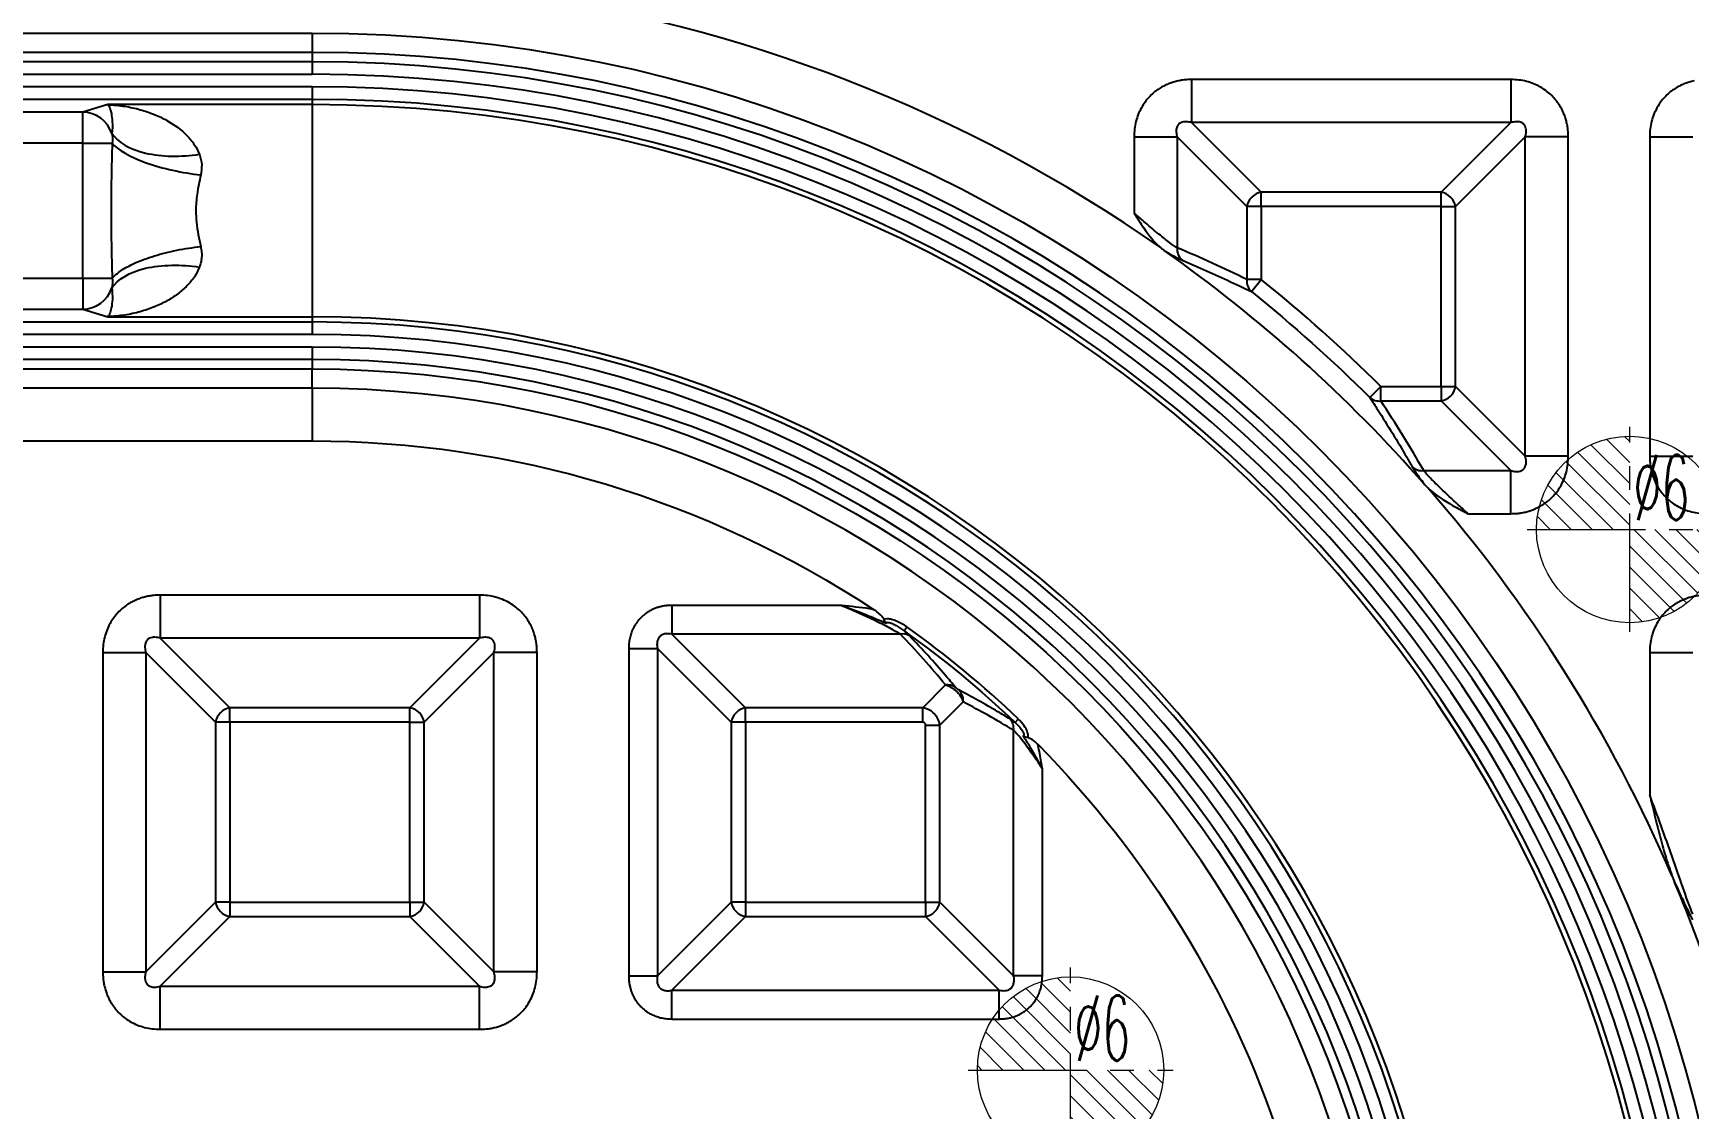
# Model space of a CAD drawing. Header units: millimetres. Extents: x 2595 to 3308, y 1499 to 1823.
# Drawn here: x 3153.1 to 3206.4, y 1684.8 to 1719.5 of the extents above; entities that cross this region are included whole.
import ezdxf
from ezdxf.lldxf.tags import DXFTag

# ---------------------------------------------------------------- set-up
doc = ezdxf.new("R2010")
doc.units = ezdxf.units.MM
doc.linetypes.add('CENTER', pattern=[2, 1.25, -0.25, 0.25, -0.25])
doc.layers.add('5', color=7, linetype='Continuous', true_color=0xffffff)
doc.layers.add('epin', color=13, linetype='Continuous', lineweight=9)
doc.styles.add('TXT05', font='txt.shx', dxfattribs={"width": 0.5, "bigfont": 'gbcbig.shx'})
tags = doc.linetypes.add('DASHED', pattern=[25.72, 12.86, -12.86]).pattern_tags.tags
tags[6:7] = [DXFTag(74, 4), DXFTag(75, 0), DXFTag(340, '0'), DXFTag(46, 0.0), DXFTag(50, 0.0), DXFTag(44, 0.0), DXFTag(45, 0.0)]
tags[4:5] = [DXFTag(74, 4), DXFTag(75, 0), DXFTag(340, '0'), DXFTag(46, 0.0), DXFTag(50, 0.0), DXFTag(44, 0.0), DXFTag(45, 0.0)]

# ---------------------------------------------------------------- blocks, each defined once
blk = doc.blocks.new('epin_ejp_6')
at = {"layer": 'epin'}
h = blk.add_hatch(dxfattribs=at)
h.set_pattern_fill('_ANSI31', color=123, scale=0.15, angle=90, style=0)
h.set_pattern_definition([(135, (-2656.51364, 153.2396), (-0.336759605, -0.336759605), [])])
h.paths.add_polyline_path([(0, 3, 0.414214), (-3, 0), (0, 0)])
h.paths.add_polyline_path([(3, 0), (0, 0), (0, -3, 0.414214)])
at = {"layer": 'epin', "color": 1, "linetype": 'CENTER', "ltscale": 3.048}
for p, q in [((0, -3.3), (0, 3.3)), ((-3.3, 0), (3.3, 0))]:
    blk.add_line(p, q, dxfattribs=at)
at = {"layer": 'epin'}
blk.add_circle((0, 0), 3, dxfattribs=at)
at = {"layer": 'epin', "color": 6, "style": 'TXT05', "width": 0.5}
blk.add_text('%%c6', height=2.1, dxfattribs=at).set_placement((0.12, 0.3))

msp = doc.modelspace()

# ---------------------------------------------------------------- linework, layer by layer
at = {"layer": '5', "color": 7, "linetype": 'Continuous'}
for p, q in [((3133.918, 1719.475), (3162.086, 1719.475)), ((3162.086, 1718.854), (3133.918, 1718.854)), ((3162.086, 1718.549), (3133.918, 1718.549)), ((3162.086, 1718.854), (3162.086, 1718.549)), ((3162.086, 1718.549), (3162.086, 1718.147)), ((3162.086, 1718.147), (3133.918, 1718.147)), ((3190.395, 1717.98), (3190.395, 1716.594)), ((3200.677, 1717.98), (3190.395, 1717.98)), ((3162.086, 1717.744), (3133.918, 1717.744)), ((3162.086, 1717.744), (3162.086, 1717.342)), ((3162.086, 1717.342), (3133.918, 1717.342)), ((3154.703, 1716.932), (3152.18, 1716.932)), ((3155.515, 1717.173), (3154.703, 1716.932)), ((3154.703, 1715.927), (3154.703, 1716.932)), ((3162.086, 1717.173), (3155.515, 1717.173)), ((3162.086, 1717.342), (3162.086, 1717.173)), ((3162.086, 1717.173), (3162.086, 1710.342)), ((3190.395, 1716.594), (3192.638, 1714.351)), ((3200.677, 1716.594), (3190.395, 1716.594)), ((3200.677, 1716.594), (3198.433, 1714.351)), ((3154.703, 1715.927), (3152.18, 1715.927)), ((3154.703, 1715.927), (3155.652, 1715.927)), ((3154.703, 1711.588), (3154.703, 1715.927)), ((3188.546, 1716.132), (3188.546, 1713.686)), ((3189.933, 1716.132), (3192.176, 1713.889)), ((3189.933, 1716.132), (3189.933, 1712.564)), ((3201.139, 1716.132), (3198.895, 1713.889)), ((3202.525, 1716.132), (3201.139, 1716.132)), ((3201.139, 1705.85), (3201.139, 1716.132)), ((3202.525, 1705.85), (3202.525, 1716.132)), ((3205.145, 1716.132), (3205.145, 1705.85)), ((3198.433, 1714.351), (3192.638, 1714.351)), ((3192.638, 1713.889), (3192.638, 1714.351)), ((3198.433, 1713.889), (3198.433, 1714.351)), ((3192.638, 1713.889), (3192.176, 1713.889)), ((3192.176, 1713.889), (3192.176, 1711.541)), ((3198.433, 1713.889), (3192.638, 1713.889)), ((3192.638, 1713.889), (3192.638, 1711.541)), ((3198.433, 1708.094), (3198.433, 1713.889)), ((3198.433, 1713.889), (3198.895, 1713.889)), ((3198.895, 1708.094), (3198.895, 1713.889)), ((3152.18, 1711.588), (3154.703, 1711.588)), ((3154.703, 1711.588), (3155.652, 1711.588)), ((3154.703, 1711.588), (3154.703, 1710.583)), ((3192.638, 1711.541), (3192.176, 1711.541)), ((3192.325, 1711.151), (3192.638, 1711.541)), ((3152.18, 1710.583), (3154.703, 1710.583)), ((3154.703, 1710.583), (3155.514, 1710.342)), ((3162.086, 1710.173), (3133.918, 1710.173)), ((3155.514, 1710.342), (3162.086, 1710.342)), ((3162.086, 1710.342), (3162.086, 1710.173)), ((3162.086, 1710.173), (3162.086, 1709.771)), ((3162.086, 1709.771), (3133.918, 1709.771)), ((3162.086, 1709.368), (3133.918, 1709.368)), ((3162.086, 1708.966), (3133.918, 1708.966)), ((3162.086, 1709.368), (3162.086, 1708.966)), ((3162.086, 1708.966), (3162.086, 1708.661)), ((3133.918, 1708.661), (3162.086, 1708.661)), ((3162.086, 1708.041), (3133.918, 1708.041)), ((3196.139, 1707.739), (3196.492, 1708.094)), ((3196.492, 1708.094), (3198.433, 1708.094)), ((3196.492, 1707.631), (3196.492, 1708.094)), ((3198.433, 1708.094), (3198.895, 1708.094)), ((3198.433, 1708.094), (3198.433, 1707.631)), ((3201.139, 1705.85), (3198.895, 1708.094)), ((3196.492, 1707.631), (3198.433, 1707.631)), ((3200.677, 1705.388), (3198.433, 1707.631)), ((3151.22, 1706.343), (3162.086, 1706.343)), ((3205.145, 1705.85), (3206.532, 1705.85)), ((3197.872, 1705.388), (3200.677, 1705.388)), ((3200.677, 1704.002), (3200.677, 1705.388)), ((3199.294, 1704.002), (3200.677, 1704.002)), ((3157.197, 1701.381), (3157.197, 1699.995)), ((3167.479, 1701.381), (3157.197, 1701.381)), ((3173.665, 1701.05), (3173.665, 1700.126)), ((3181.141, 1700.232), (3181.23, 1700.357)), ((3167.479, 1699.995), (3157.197, 1699.995)), ((3157.197, 1699.995), (3159.44, 1697.752)), ((3167.479, 1699.995), (3165.235, 1697.752)), ((3181.023, 1700.126), (3173.665, 1700.126)), ((3173.665, 1700.126), (3176.039, 1697.752)), ((3155.348, 1699.533), (3155.348, 1689.251)), ((3156.735, 1699.533), (3156.735, 1689.251)), ((3156.735, 1699.533), (3158.978, 1697.29)), ((3167.941, 1699.533), (3165.697, 1697.29)), ((3169.327, 1699.533), (3167.941, 1699.533)), ((3167.941, 1689.251), (3167.941, 1699.533)), ((3169.327, 1689.251), (3169.327, 1699.533)), ((3172.279, 1699.664), (3172.279, 1689.121)), ((3173.203, 1699.664), (3175.577, 1697.29)), ((3173.203, 1699.664), (3173.203, 1689.121)), ((3182.479, 1698.488), (3181.742, 1697.752)), ((3165.235, 1697.752), (3159.44, 1697.752)), ((3159.44, 1697.29), (3159.44, 1697.752)), ((3165.235, 1697.29), (3165.235, 1697.752)), ((3176.039, 1697.29), (3176.039, 1697.752)), ((3181.742, 1697.752), (3176.039, 1697.752)), ((3183.043, 1697.944), (3182.296, 1697.197)), ((3159.44, 1697.29), (3158.978, 1697.29)), ((3158.978, 1697.29), (3158.978, 1691.495)), ((3159.44, 1697.29), (3159.44, 1691.495)), ((3165.235, 1697.29), (3159.44, 1697.29)), ((3165.235, 1697.29), (3165.697, 1697.29)), ((3165.235, 1691.495), (3165.235, 1697.29)), ((3165.697, 1691.495), (3165.697, 1697.29)), ((3176.039, 1697.29), (3175.577, 1697.29)), ((3175.577, 1697.29), (3175.577, 1691.495)), ((3181.742, 1697.29), (3176.039, 1697.29)), ((3176.039, 1697.29), (3176.039, 1691.495)), ((3181.834, 1691.495), (3181.834, 1697.197)), ((3182.296, 1691.495), (3182.296, 1697.197)), ((3184.714, 1697.281), (3184.821, 1697.392)), ((3184.67, 1689.121), (3184.67, 1697.03)), ((3185.595, 1689.121), (3185.595, 1695.784)), ((3156.735, 1689.251), (3158.978, 1691.495)), ((3159.44, 1691.495), (3158.978, 1691.495)), ((3159.44, 1691.495), (3165.235, 1691.495)), ((3159.44, 1691.495), (3159.44, 1691.032)), ((3165.235, 1691.495), (3165.235, 1691.032)), ((3165.235, 1691.495), (3165.697, 1691.495)), ((3167.941, 1689.251), (3165.697, 1691.495)), ((3173.203, 1689.121), (3175.577, 1691.495)), ((3176.039, 1691.495), (3175.577, 1691.495)), ((3176.039, 1691.495), (3181.834, 1691.495)), ((3176.039, 1691.495), (3176.039, 1691.032)), ((3181.834, 1691.495), (3182.296, 1691.495)), ((3181.834, 1691.495), (3181.834, 1691.032)), ((3184.67, 1689.121), (3182.296, 1691.495)), ((3157.197, 1688.789), (3159.44, 1691.032)), ((3159.44, 1691.032), (3165.235, 1691.032)), ((3167.479, 1688.789), (3165.235, 1691.032)), ((3173.665, 1688.658), (3176.039, 1691.032)), ((3176.039, 1691.032), (3181.834, 1691.032)), ((3184.208, 1688.658), (3181.834, 1691.032)), ((3155.348, 1689.251), (3156.735, 1689.251)), ((3157.197, 1688.789), (3167.479, 1688.789)), ((3167.479, 1687.403), (3167.479, 1688.789)), ((3172.279, 1689.121), (3173.203, 1689.121)), ((3173.665, 1688.658), (3184.208, 1688.658)), ((3184.208, 1687.734), (3184.208, 1688.658)), ((3173.665, 1687.734), (3184.208, 1687.734)), ((3157.197, 1687.403), (3167.479, 1687.403))]:
    msp.add_line(p, q, dxfattribs=at)
at = {"layer": '5', "color": 7, "linetype": 'Continuous', "extrusion": (0, 0, -1)}
for centre, radius, start, end in [((-3148.002, 1669.494), 100.07, 313.95835, 233.17746), ((-3148.002, 1669.494), 99.038, 101.06, 232.89885), ((-3162.086, 1673.518), 45.957, 90, 180), ((-3162.086, 1673.518), 48.277, 128.7819, 134.8582), ((-3162.086, 1673.518), 35.144, 90, 180), ((-3162.086, 1673.518), 32.826, 90, 123.399), ((-3162.086, 1673.518), 32.814, 125.4987, 133.5983), ((-3162.086, 1673.518), 32.826, 135.3738, 161.7572)]:
    msp.add_arc(centre, radius, start, end, dxfattribs=at)
at = {"layer": '5', "color": 7, "linetype": 'DASHED'}
for radius, start, end in [(100.573, 306.62661, 226.18317), (100.572, 306.62578, 226.19708)]:
    msp.add_arc((3148.002, 1669.494), radius, start, end, dxfattribs=at)
at = {"layer": '5', "color": 7, "linetype": 'Continuous'}
for centre, radius, start, end in [((3148.002, 1669.494), 100.547, 306.63636, 233.36364), ((3148.002, 1669.494), 99.282, 307.04882, 79.04876), ((3148.002, 1669.494), 99.081, 307.09253, 78.95021), ((3148.002, 1663.458), 81.732, 15.12421, 74.87579), ((3148.002, 1663.458), 82.176, 15.12421, 68.56261), ((3162.086, 1673.518), 47.654, 55.0062, 82.5328), ((3162.086, 1673.518), 45.336, 360, 90), ((3162.086, 1673.518), 45.032, 0, 90), ((3162.086, 1673.518), 44.63, 0, 90), ((3162.086, 1673.518), 44.226, 0, 90), ((3162.086, 1673.518), 43.824, 0, 90), ((3162.086, 1673.518), 43.656, 0, 90), ((3162.086, 1673.518), 47.647, 41.2484, 54.848), ((3162.086, 1673.518), 48.777, 45.1418, 51.2181), ((3162.086, 1673.518), 36.824, 0, 90), ((3162.086, 1673.518), 36.656, 0, 90), ((3162.086, 1673.518), 36.254, 0, 90), ((3162.086, 1673.518), 35.85, 0, 90), ((3162.086, 1673.518), 35.448, 0, 90), ((3162.086, 1673.518), 34.523, 360, 90), ((3162.086, 1673.518), 47.654, 23.2798, 41.0815), ((3162.086, 1673.518), 32.968, 46.4017, 54.5013), ((3162.086, 1673.518), 47.647, 18.3348, 23.0003)]:
    msp.add_arc(centre, radius, start, end, dxfattribs=at)
for centre, major_axis, ratio, start_param, end_param in [((3154.703, 1715.927), (0.287, -0.964), 0.983499, 1.60234, 2.848113), ((3192.638, 1713.889), (0.356, 0.356), 0.854588, 0.863645, 2.277948), ((3198.433, 1713.889), (0.356, -0.356), 0.854588, 0.863645, 2.277948), ((3190.395, 1712.564), (-0.196, -0.463), 0.906231, 5.07835, 6.033355), ((3172.37, 1673.518), (43.933, 0), 0.969623, 1.10311, 1.159541), ((3192.638, 1711.541), (-0.221, -0.452), 0.902069, 5.128368, 6.038559), ((3154.703, 1711.588), (-0.287, -0.964), 0.983499, 0.293479, 1.539276), ((3198.433, 1708.094), (-0.356, -0.356), 0.854588, 0.863645, 2.277948), ((3196.492, 1708.094), (0.42, 0.277), 0.889244, 3.372141, 4.182863), ((3162.086, 1683.546), (0, -42.886), 0.969623, 2.105193, 2.167151), ((3197.872, 1705.85), (0.436, 0.25), 0.896066, 3.379291, 4.237434), ((3181.023, 1699.664), (-0.362, -0.349), 0.858725, 3.347018, 4.021074), ((3162.086, 1680.715), (0, -27.535), 0.969623, 2.272437, 2.353129), ((3182.479, 1698.026), (0.389, 0.319), 0.87417, 0.216945, 0.949203), ((3182.581, 1697.944), (0.232, 0.446), 0.900023, 5.149929, 6.040994), ((3159.44, 1697.29), (0.356, 0.356), 0.854588, 0.863645, 2.277948), ((3165.235, 1697.29), (0.356, -0.356), 0.854588, 0.863645, 2.277948), ((3176.039, 1697.29), (0.356, 0.356), 0.854588, 0.863645, 2.277948), ((3169.54, 1673.518), (28.582, 0), 0.969623, 1.012939, 1.078746), ((3184.208, 1697.03), (0.26, 0.43), 0.893636, 5.208035, 6.048116), ((3159.44, 1691.495), (-0.356, 0.356), 0.854588, 0.863645, 2.277948), ((3165.235, 1691.495), (-0.356, -0.356), 0.854588, 0.863645, 2.277948), ((3176.039, 1691.495), (-0.356, 0.356), 0.854588, 0.863645, 2.277948), ((3181.834, 1691.495), (-0.356, -0.356), 0.854588, 0.863645, 2.277948)]:
    msp.add_ellipse(centre, major_axis=major_axis, ratio=ratio, start_param=start_param, end_param=end_param, dxfattribs=at)
for points, knots in [([(3230.886, 1682.375), (3230.774, 1682.868), (3230.587, 1683.69), (3230.181, 1685.324), (3229.655, 1687.273), (3228.925, 1689.69), (3228.123, 1692.085), (3227.25, 1694.456), (3225.992, 1697.581), (3224.595, 1700.649), (3223.064, 1703.65), (3221.848, 1705.867), (3220.567, 1708.046), (3219.221, 1710.187), (3217.813, 1712.287), (3216.342, 1714.344), (3214.81, 1716.357), (3213.042, 1718.542), (3211.383, 1720.453), (3209.858, 1722.106), (3208.301, 1723.729), (3206.696, 1725.305), (3205.045, 1726.833), (3203.363, 1728.328), (3201.206, 1730.133), (3198.533, 1732.195), (3195.779, 1734.149), (3193.085, 1735.905), (3190.465, 1737.478), (3188.215, 1738.726), (3186.217, 1739.762), (3184.485, 1740.61), (3182.734, 1741.421), (3181.551, 1741.928), (3180.959, 1742.182)], [0, 0, 0, 0, 0.018742, 0.031225, 0.062408, 0.093591, 0.124793, 0.156008, 0.187226, 0.249657, 0.280882, 0.312113, 0.343347, 0.374585, 0.405827, 0.437072, 0.46832, 0.499572, 0.541246, 0.562086, 0.582927, 0.624613, 0.645459, 0.666306, 0.708004, 0.749705, 0.79141, 0.833124, 0.868888, 0.904646, 0.928473, 0.952296, 0.976132, 1, 1, 1, 1]), ([(3230.453, 1682.282), (3230.048, 1683.96), (3229.263, 1687.217), (3227.705, 1692.041), (3225.917, 1696.684), (3223.134, 1702.783), (3219.007, 1710.051), (3213.023, 1718.163), (3207.254, 1724.297), (3202.234, 1728.756), (3198.519, 1731.681), (3194.927, 1734.206), (3191.489, 1736.384), (3187.982, 1738.373), (3184.423, 1740.188), (3181.996, 1741.25), (3180.788, 1741.778)], [0, 0, 0, 0, 0.06434, 0.124807, 0.188791, 0.249681, 0.374568, 0.499516, 0.624521, 0.687626, 0.749634, 0.800654, 0.851201, 0.901275, 0.950875, 1, 1, 1, 1]), ([(3190.395, 1717.98), (3190.324, 1717.978), (3190.204, 1717.975), (3190.036, 1717.951), (3189.892, 1717.92), (3189.751, 1717.878), (3189.61, 1717.823), (3189.464, 1717.753), (3189.316, 1717.662), (3189.169, 1717.55), (3189.026, 1717.414), (3188.893, 1717.253), (3188.775, 1717.068), (3188.677, 1716.86), (3188.603, 1716.632), (3188.555, 1716.387), (3188.549, 1716.218), (3188.546, 1716.132)], [0, 0, 0, 0, 0.072851, 0.122845, 0.174858, 0.223041, 0.274463, 0.329748, 0.38903, 0.452408, 0.51978, 0.591113, 0.666185, 0.744828, 0.826536, 0.911136, 1, 1, 1, 1]), ([(3202.525, 1716.132), (3202.523, 1716.203), (3202.52, 1716.322), (3202.496, 1716.491), (3202.465, 1716.634), (3202.423, 1716.776), (3202.368, 1716.917), (3202.297, 1717.062), (3202.207, 1717.211), (3202.095, 1717.358), (3201.958, 1717.501), (3201.798, 1717.634), (3201.612, 1717.752), (3201.404, 1717.85), (3201.177, 1717.924), (3200.932, 1717.972), (3200.763, 1717.977), (3200.677, 1717.98)], [0, 0, 0, 0, 0.072851, 0.122845, 0.174858, 0.223041, 0.274463, 0.329748, 0.38903, 0.452408, 0.51978, 0.591113, 0.666185, 0.744828, 0.826536, 0.911136, 1, 1, 1, 1]), ([(3206.573, 1717.937), (3206.545, 1717.931), (3206.471, 1717.914), (3206.35, 1717.878), (3206.209, 1717.824), (3206.063, 1717.753), (3205.915, 1717.662), (3205.768, 1717.55), (3205.625, 1717.414), (3205.492, 1717.253), (3205.374, 1717.068), (3205.276, 1716.86), (3205.202, 1716.632), (3205.154, 1716.387), (3205.148, 1716.218), (3205.145, 1716.132)], [0, 0, 0, 0, 0.034827, 0.091187, 0.151336, 0.216003, 0.285346, 0.359479, 0.438284, 0.521723, 0.609535, 0.701524, 0.797099, 0.896055, 1, 1, 1, 1]), ([(3155.515, 1717.173), (3155.696, 1717.159), (3156.045, 1717.132), (3156.546, 1717.021), (3157.001, 1716.869), (3157.522, 1716.622), (3157.965, 1716.299), (3158.301, 1715.904), (3158.408, 1715.681), (3158.459, 1715.574)], [0, 0, 0, 0, 0.159839, 0.309018, 0.447696, 0.576402, 0.80537, 0.906608, 1, 1, 1, 1]), ([(3155.515, 1717.173), (3155.555, 1717.129), (3155.595, 1717.036), (3155.652, 1716.735), (3155.673, 1716.525), (3155.642, 1716.24)], [0, 0, 0, 0, 0.5, 0.5, 1, 1, 1, 1]), ([(3190.395, 1716.594), (3190.371, 1716.6), (3190.316, 1716.615), (3190.243, 1716.624), (3190.181, 1716.623), (3190.123, 1716.617), (3190.049, 1716.596), (3189.98, 1716.546), (3189.94, 1716.489), (3189.918, 1716.434), (3189.905, 1716.371), (3189.901, 1716.265), (3189.92, 1716.187), (3189.933, 1716.132)], [0, 0, 0, 0, 0.093419, 0.212052, 0.262993, 0.313654, 0.413883, 0.514736, 0.570157, 0.632578, 0.705029, 0.789605, 1, 1, 1, 1]), ([(3201.139, 1716.132), (3201.145, 1716.156), (3201.16, 1716.211), (3201.168, 1716.284), (3201.168, 1716.346), (3201.162, 1716.404), (3201.141, 1716.478), (3201.091, 1716.547), (3201.034, 1716.587), (3200.979, 1716.609), (3200.915, 1716.622), (3200.81, 1716.626), (3200.732, 1716.607), (3200.677, 1716.594)], [0, 0, 0, 0, 0.093419, 0.212052, 0.262993, 0.313654, 0.413883, 0.514736, 0.570157, 0.632578, 0.705029, 0.789605, 1, 1, 1, 1]), ([(3155.652, 1715.927), (3155.641, 1715.558), (3155.62, 1714.837), (3155.612, 1713.759), (3155.62, 1712.681), (3155.641, 1711.958), (3155.652, 1711.588)], [0, 0, 0, 0, 0.255653, 0.499557, 0.743681, 1, 1, 1, 1]), ([(3155.642, 1716.24), (3155.826, 1715.972), (3156.206, 1715.735), (3157.242, 1715.49), (3157.88, 1715.486), (3158.459, 1715.574)], [0, 0, 0, 0, 0.5, 0.5, 1, 1, 1, 1]), ([(3155.642, 1716.24), (3155.642, 1716.238), (3155.656, 1716.174), (3155.665, 1716.07), (3155.657, 1715.964), (3155.652, 1715.927)], [0, 0, 0, 0, 0.020672, 0.6614, 1, 1, 1, 1]), ([(3155.652, 1715.927), (3155.835, 1715.718), (3156.217, 1715.487), (3157.266, 1715.113), (3157.913, 1714.976), (3158.5, 1714.911)], [0, 0, 0, 0, 0.5, 0.5, 1, 1, 1, 1]), ([(3158.459, 1715.574), (3158.492, 1715.462), (3158.556, 1715.252), (3158.518, 1715.02), (3158.5, 1714.91)], [0, 0, 0, 0, 0.528467, 1, 1, 1, 1]), ([(3158.5, 1714.91), (3158.456, 1714.705), (3158.377, 1714.333), (3158.335, 1713.812), (3158.365, 1713.238), (3158.445, 1712.863), (3158.5, 1712.605)], [0, 0, 0, 0, 0.275249, 0.499682, 0.656171, 1, 1, 1, 1]), ([(3189.933, 1712.564), (3189.869, 1712.6), (3189.781, 1712.661), (3189.582, 1712.811), (3189.467, 1712.903), (3189.209, 1713.116), (3189.06, 1713.241), (3188.79, 1713.473), (3188.668, 1713.58), (3188.546, 1713.686)], [0, 0, 0, 0, 0.238796, 0.238796, 0.483834, 0.483834, 0.770077, 0.770077, 1, 1, 1, 1]), ([(3188.546, 1713.686), (3188.548, 1713.684), (3188.55, 1713.681), (3188.651, 1713.519), (3188.751, 1713.36), (3189.019, 1712.97), (3189.197, 1712.74), (3189.415, 1712.556)], [0, 0, 0, 0, 0.006848, 0.006848, 0.399185, 0.399185, 1, 1, 1, 1]), ([(3155.652, 1711.588), (3155.738, 1711.669), (3155.915, 1711.838), (3156.381, 1712.085), (3156.994, 1712.312), (3157.722, 1712.498), (3158.242, 1712.57), (3158.5, 1712.605)], [0, 0, 0, 0, 0.181482, 0.377908, 0.584371, 0.794179, 1, 1, 1, 1]), ([(3158.5, 1712.605), (3158.512, 1712.545), (3158.535, 1712.425), (3158.533, 1712.25), (3158.51, 1712.087), (3158.475, 1711.989), (3158.459, 1711.941)], [0, 0, 0, 0, 0.261698, 0.519969, 0.768302, 1, 1, 1, 1]), ([(3189.519, 1712.475), (3189.608, 1712.421), (3189.693, 1712.372), (3189.904, 1712.253), (3190.018, 1712.194), (3190.101, 1712.159)], [0, 0, 0, 0, 0.368708, 0.368708, 1, 1, 1, 1]), ([(3190.101, 1712.159), (3190.231, 1712.104), (3190.361, 1712.049), (3191.008, 1711.77), (3191.526, 1711.535), (3192.137, 1711.243), (3192.231, 1711.197), (3192.325, 1711.151)], [0, 0, 0, 0, 0.174547, 0.174547, 0.872785, 0.872785, 1, 1, 1, 1]), ([(3158.459, 1711.941), (3158.408, 1711.835), (3158.302, 1711.613), (3158.06, 1711.328), (3157.764, 1711.068), (3157.408, 1710.84), (3157.001, 1710.647), (3156.546, 1710.494), (3156.045, 1710.383), (3155.695, 1710.356), (3155.514, 1710.342)], [0, 0, 0, 0, 0.092871, 0.193811, 0.303886, 0.423339, 0.552296, 0.691003, 0.840112, 1, 1, 1, 1]), ([(3155.642, 1711.276), (3155.826, 1711.543), (3156.204, 1711.78), (3157.24, 1712.025), (3157.879, 1712.029), (3158.459, 1711.941)], [0, 0, 0, 0, 0.5, 0.5, 1, 1, 1, 1]), ([(3155.642, 1711.276), (3155.649, 1711.18), (3155.666, 1710.931), (3155.636, 1710.67), (3155.594, 1710.492), (3155.55, 1710.39), (3155.527, 1710.358), (3155.514, 1710.342)], [0, 0, 0, 0, 0.16008, 0.42019, 0.689508, 0.839479, 1, 1, 1, 1]), ([(3196.139, 1707.739), (3196.222, 1707.612), (3196.305, 1707.484), (3196.713, 1706.847), (3197.025, 1706.335), (3197.383, 1705.72), (3197.442, 1705.618), (3197.5, 1705.515)], [0, 0, 0, 0, 0.172374, 0.172374, 0.861947, 0.861947, 1, 1, 1, 1]), ([(3200.677, 1705.388), (3200.701, 1705.382), (3200.756, 1705.367), (3200.828, 1705.359), (3200.891, 1705.359), (3200.949, 1705.365), (3201.023, 1705.386), (3201.091, 1705.436), (3201.131, 1705.493), (3201.154, 1705.548), (3201.167, 1705.612), (3201.171, 1705.717), (3201.152, 1705.795), (3201.139, 1705.85)], [0, 0, 0, 0, 0.093419, 0.212052, 0.262993, 0.313654, 0.413883, 0.514736, 0.570157, 0.632578, 0.705029, 0.789605, 1, 1, 1, 1]), ([(3200.677, 1704.002), (3200.747, 1704.004), (3200.867, 1704.007), (3201.036, 1704.031), (3201.179, 1704.062), (3201.321, 1704.104), (3201.462, 1704.159), (3201.607, 1704.23), (3201.755, 1704.32), (3201.903, 1704.432), (3202.046, 1704.568), (3202.179, 1704.729), (3202.297, 1704.914), (3202.395, 1705.122), (3202.468, 1705.35), (3202.516, 1705.595), (3202.522, 1705.764), (3202.525, 1705.85)], [0, 0, 0, 0, 0.072851, 0.122845, 0.174858, 0.223041, 0.274463, 0.329748, 0.38903, 0.452408, 0.51978, 0.591113, 0.666185, 0.744828, 0.826536, 0.911136, 1, 1, 1, 1]), ([(3205.145, 1705.85), (3205.147, 1705.779), (3205.151, 1705.66), (3205.175, 1705.491), (3205.206, 1705.348), (3205.248, 1705.206), (3205.302, 1705.065), (3205.373, 1704.92), (3205.464, 1704.772), (3205.576, 1704.624), (3205.712, 1704.481), (3205.873, 1704.348), (3206.058, 1704.23), (3206.266, 1704.132), (3206.494, 1704.059), (3206.738, 1704.011), (3206.907, 1704.005), (3206.994, 1704.002)], [0, 0, 0, 0, 0.072851, 0.122845, 0.174858, 0.223041, 0.274463, 0.329748, 0.38903, 0.452408, 0.51978, 0.591113, 0.666185, 0.744828, 0.826536, 0.911136, 1, 1, 1, 1]), ([(3197.5, 1705.515), (3197.548, 1705.432), (3197.624, 1705.319), (3197.775, 1705.111), (3197.84, 1705.024), (3197.91, 1704.932)], [0, 0, 0, 0, 0.615606, 0.615606, 1, 1, 1, 1]), ([(3199.294, 1704.002), (3199.193, 1704.094), (3199.091, 1704.187), (3198.791, 1704.465), (3198.592, 1704.651), (3198.295, 1704.937), (3198.185, 1705.046), (3197.999, 1705.237), (3197.921, 1705.324), (3197.872, 1705.388)], [0, 0, 0, 0, 0.179368, 0.179368, 0.542766, 0.542766, 0.775019, 0.775019, 1, 1, 1, 1]), ([(3198.007, 1704.833), (3198.239, 1704.606), (3198.52, 1704.43), (3198.961, 1704.179), (3199.122, 1704.093), (3199.287, 1704.005), (3199.29, 1704.003), (3199.294, 1704.002)], [0, 0, 0, 0, 0.636106, 0.636106, 0.993018, 0.993018, 1, 1, 1, 1]), ([(3157.197, 1701.381), (3157.126, 1701.379), (3157.006, 1701.376), (3156.838, 1701.352), (3156.694, 1701.321), (3156.553, 1701.279), (3156.412, 1701.224), (3156.266, 1701.154), (3156.118, 1701.063), (3155.971, 1700.951), (3155.828, 1700.815), (3155.695, 1700.654), (3155.577, 1700.469), (3155.479, 1700.261), (3155.405, 1700.033), (3155.357, 1699.788), (3155.351, 1699.619), (3155.348, 1699.533)], [0, 0, 0, 0, 0.072851, 0.122845, 0.174858, 0.223041, 0.274463, 0.329748, 0.38903, 0.452408, 0.51978, 0.591113, 0.666185, 0.744828, 0.826536, 0.911136, 1, 1, 1, 1]), ([(3169.327, 1699.533), (3169.325, 1699.604), (3169.322, 1699.723), (3169.298, 1699.892), (3169.267, 1700.035), (3169.225, 1700.177), (3169.17, 1700.318), (3169.099, 1700.463), (3169.009, 1700.612), (3168.897, 1700.759), (3168.76, 1700.902), (3168.6, 1701.035), (3168.414, 1701.153), (3168.206, 1701.251), (3167.979, 1701.325), (3167.734, 1701.373), (3167.565, 1701.378), (3167.479, 1701.381)], [0, 0, 0, 0, 0.072851, 0.122845, 0.174858, 0.223041, 0.274463, 0.329748, 0.38903, 0.452408, 0.51978, 0.591113, 0.666185, 0.744828, 0.826536, 0.911136, 1, 1, 1, 1]), ([(3173.665, 1701.05), (3173.623, 1701.049), (3173.541, 1701.047), (3173.422, 1701.033), (3173.308, 1701.01), (3173.198, 1700.979), (3173.09, 1700.938), (3172.983, 1700.888), (3172.877, 1700.825), (3172.772, 1700.749), (3172.671, 1700.659), (3172.589, 1700.567), (3172.525, 1700.481), (3172.469, 1700.395), (3172.409, 1700.283), (3172.352, 1700.142), (3172.31, 1699.985), (3172.283, 1699.824), (3172.28, 1699.717), (3172.279, 1699.664)], [0, 0, 0, 0, 0.057407, 0.111962, 0.164399, 0.216091, 0.268338, 0.322147, 0.378214, 0.43692, 0.498582, 0.563564, 0.604336, 0.646374, 0.704073, 0.778131, 0.853149, 0.927204, 1, 1, 1, 1]), ([(3180.156, 1700.922), (3180.114, 1700.929), (3180.072, 1700.935), (3179.734, 1700.982), (3179.437, 1701.016), (3179.138, 1701.049), (3179.135, 1701.049), (3179.132, 1701.049)], [0, 0, 0, 0, 0.1235, 0.1235, 0.992369, 0.992369, 1, 1, 1, 1]), ([(3179.132, 1701.048), (3179.135, 1701.047), (3179.138, 1701.046), (3179.202, 1701.023), (3179.263, 1701.001), (3179.551, 1700.896), (3179.776, 1700.809), (3180.191, 1700.641), (3180.382, 1700.561), (3180.567, 1700.477)], [0, 0, 0, 0, 0.005438, 0.005438, 0.130594, 0.130594, 0.596833, 0.596833, 1, 1, 1, 1]), ([(3179.132, 1701.048), (3179.204, 1701.018), (3179.276, 1700.988), (3179.67, 1700.821), (3179.993, 1700.674), (3180.465, 1700.442), (3180.629, 1700.357), (3180.87, 1700.223), (3180.96, 1700.169), (3181.023, 1700.126)], [0, 0, 0, 0, 0.103182, 0.103182, 0.572781, 0.572781, 0.830416, 0.830416, 1, 1, 1, 1]), ([(3180.499, 1700.595), (3180.487, 1700.624), (3180.468, 1700.652), (3180.406, 1700.729), (3180.356, 1700.774), (3180.257, 1700.853), (3180.207, 1700.889), (3180.156, 1700.922)], [0, 0, 0, 0, 0.218256, 0.218256, 0.626923, 0.626923, 1, 1, 1, 1]), ([(3206.994, 1701.381), (3206.923, 1701.379), (3206.803, 1701.376), (3206.635, 1701.352), (3206.491, 1701.321), (3206.35, 1701.279), (3206.209, 1701.224), (3206.063, 1701.154), (3205.915, 1701.063), (3205.768, 1700.951), (3205.625, 1700.815), (3205.492, 1700.654), (3205.374, 1700.469), (3205.276, 1700.261), (3205.202, 1700.033), (3205.154, 1699.788), (3205.148, 1699.619), (3205.145, 1699.533)], [0, 0, 0, 0, 0.072851, 0.122845, 0.174858, 0.223041, 0.274463, 0.329748, 0.38903, 0.452408, 0.51978, 0.591113, 0.666185, 0.744828, 0.826536, 0.911136, 1, 1, 1, 1]), ([(3181.23, 1700.357), (3181.128, 1700.43), (3181.017, 1700.495), (3180.851, 1700.565), (3180.797, 1700.583), (3180.699, 1700.608), (3180.655, 1700.615), (3180.603, 1700.616), (3180.593, 1700.615), (3180.553, 1700.613), (3180.524, 1700.606), (3180.499, 1700.595)], [0, 0, 0, 0, 0.453782, 0.453782, 0.66231, 0.66231, 0.832777, 0.832777, 0.873486, 0.873486, 1, 1, 1, 1]), ([(3180.567, 1700.477), (3180.566, 1700.478), (3180.565, 1700.479), (3180.537, 1700.513), (3180.516, 1700.552), (3180.499, 1700.595)], [0, 0, 0, 0, 0.028455, 0.028455, 1, 1, 1, 1]), ([(3180.567, 1700.477), (3180.568, 1700.482), (3180.571, 1700.487), (3180.579, 1700.496), (3180.584, 1700.499), (3180.591, 1700.501), (3180.591, 1700.501), (3180.6, 1700.504), (3180.609, 1700.505), (3180.627, 1700.505), (3180.634, 1700.504), (3180.682, 1700.496), (3180.723, 1700.48), (3180.804, 1700.445), (3180.846, 1700.423), (3180.977, 1700.349), (3181.062, 1700.292), (3181.141, 1700.232)], [0, 0, 0, 0, 0.034756, 0.034756, 0.06999, 0.06999, 0.072072, 0.072072, 0.117895, 0.117895, 0.152779, 0.152779, 0.337065, 0.337065, 0.542856, 0.542856, 1, 1, 1, 1]), ([(3157.197, 1699.995), (3157.173, 1700.001), (3157.118, 1700.016), (3157.045, 1700.025), (3156.983, 1700.024), (3156.925, 1700.018), (3156.851, 1699.997), (3156.782, 1699.947), (3156.742, 1699.89), (3156.72, 1699.835), (3156.707, 1699.772), (3156.703, 1699.666), (3156.722, 1699.588), (3156.735, 1699.533)], [0, 0, 0, 0, 0.093419, 0.212052, 0.262993, 0.313654, 0.413883, 0.514736, 0.570157, 0.632578, 0.705029, 0.789605, 1, 1, 1, 1]), ([(3167.941, 1699.533), (3167.947, 1699.557), (3167.962, 1699.612), (3167.97, 1699.685), (3167.97, 1699.747), (3167.964, 1699.805), (3167.943, 1699.879), (3167.893, 1699.948), (3167.836, 1699.988), (3167.781, 1700.01), (3167.717, 1700.023), (3167.612, 1700.027), (3167.534, 1700.008), (3167.479, 1699.995)], [0, 0, 0, 0, 0.093419, 0.212052, 0.262993, 0.313654, 0.413883, 0.514736, 0.570157, 0.632578, 0.705029, 0.789605, 1, 1, 1, 1]), ([(3173.665, 1700.126), (3173.602, 1700.135), (3173.512, 1700.148), (3173.392, 1700.121), (3173.312, 1700.081), (3173.242, 1700.012), (3173.206, 1699.932), (3173.191, 1699.857), (3173.187, 1699.795), (3173.191, 1699.729), (3173.199, 1699.686), (3173.203, 1699.664)], [0, 0, 0, 0, 0.241824, 0.344555, 0.446109, 0.553479, 0.67881, 0.751322, 0.830129, 0.913249, 1, 1, 1, 1]), ([(3182.798, 1698.411), (3182.694, 1698.538), (3182.587, 1698.665), (3182.113, 1699.22), (3181.726, 1699.646), (3181.317, 1700.069)], [0, 0, 0, 0, 0.227974, 0.227974, 1, 1, 1, 1]), ([(3182.479, 1698.488), (3182.517, 1698.479), (3182.557, 1698.464), (3182.625, 1698.433), (3182.655, 1698.417), (3182.709, 1698.383), (3182.734, 1698.366), (3182.783, 1698.328), (3182.807, 1698.307), (3182.85, 1698.265), (3182.869, 1698.245), (3182.912, 1698.195), (3182.936, 1698.163), (3182.987, 1698.084), (3183.012, 1698.034), (3183.034, 1697.972), (3183.039, 1697.958), (3183.043, 1697.944)], [0, 0, 0, 0, 0.160316, 0.160316, 0.281393, 0.281393, 0.387731, 0.387731, 0.498663, 0.498663, 0.594408, 0.594408, 0.733759, 0.733759, 0.939641, 0.939641, 1, 1, 1, 1]), ([(3182.903, 1698.327), (3182.901, 1698.328), (3182.898, 1698.329), (3182.89, 1698.334), (3182.883, 1698.339), (3182.869, 1698.348), (3182.863, 1698.352), (3182.854, 1698.359), (3182.85, 1698.362), (3182.842, 1698.368), (3182.838, 1698.372), (3182.83, 1698.379), (3182.826, 1698.382), (3182.818, 1698.389), (3182.815, 1698.393), (3182.806, 1698.402), (3182.802, 1698.407), (3182.798, 1698.411)], [0, 0, 0, 0, 0.081531, 0.081531, 0.323862, 0.323862, 0.45694, 0.45694, 0.536981, 0.536981, 0.625151, 0.625151, 0.712509, 0.712509, 0.824088, 0.824088, 1, 1, 1, 1]), ([(3184.551, 1697.394), (3184.421, 1697.474), (3184.291, 1697.551), (3183.742, 1697.874), (3183.323, 1698.107), (3182.903, 1698.327)], [0, 0, 0, 0, 0.237553, 0.237553, 1, 1, 1, 1]), ([(3182.296, 1697.197), (3182.285, 1697.252), (3182.26, 1697.369), (3182.152, 1697.539), (3181.977, 1697.693), (3181.823, 1697.731), (3181.742, 1697.752)], [0, 0, 0, 0, 0.202306, 0.434043, 0.699708, 1, 1, 1, 1]), ([(3184.714, 1697.281), (3184.785, 1697.219), (3184.853, 1697.148), (3184.927, 1697.05), (3184.94, 1697.031), (3184.967, 1696.988), (3184.98, 1696.964), (3184.993, 1696.93), (3184.996, 1696.92), (3185, 1696.899), (3185.001, 1696.889), (3184.999, 1696.872), (3184.996, 1696.865), (3184.988, 1696.854), (3184.982, 1696.849), (3184.976, 1696.846)], [0, 0, 0, 0, 0.518217, 0.518217, 0.638977, 0.638977, 0.777593, 0.777593, 0.834772, 0.834772, 0.893009, 0.893009, 0.944176, 0.944176, 1, 1, 1, 1]), ([(3185.135, 1696.788), (3185.14, 1696.812), (3185.141, 1696.836), (3185.138, 1696.871), (3185.137, 1696.88), (3185.131, 1696.921), (3185.122, 1696.953), (3185.087, 1697.048), (3185.053, 1697.11), (3184.958, 1697.249), (3184.892, 1697.324), (3184.821, 1697.392)], [0, 0, 0, 0, 0.12093, 0.12093, 0.163588, 0.163588, 0.309972, 0.309972, 0.600856, 0.600856, 1, 1, 1, 1]), ([(3184.67, 1697.03), (3184.711, 1696.994), (3184.763, 1696.937), (3184.821, 1696.869), (3184.825, 1696.865), (3184.891, 1696.786), (3184.96, 1696.7), (3185.145, 1696.455), (3185.265, 1696.285), (3185.453, 1696.004), (3185.525, 1695.894), (3185.595, 1695.784)], [0, 0, 0, 0, 0.187326, 0.187326, 0.199121, 0.199121, 0.411447, 0.411447, 0.774411, 0.774411, 1, 1, 1, 1]), ([(3184.976, 1696.846), (3185.001, 1696.808), (3185.026, 1696.769), (3185.113, 1696.63), (3185.175, 1696.528), (3185.324, 1696.275), (3185.41, 1696.123), (3185.5, 1695.96), (3185.505, 1695.95), (3185.532, 1695.9), (3185.554, 1695.86), (3185.581, 1695.81), (3185.585, 1695.802), (3185.591, 1695.79), (3185.593, 1695.787), (3185.595, 1695.784)], [0, 0, 0, 0, 0.115173, 0.115173, 0.409898, 0.409898, 0.830962, 0.830962, 0.85728, 0.85728, 0.968011, 0.968011, 0.991623, 0.991623, 1, 1, 1, 1]), ([(3185.135, 1696.788), (3185.077, 1696.8), (3185.024, 1696.819), (3184.978, 1696.845), (3184.977, 1696.845), (3184.976, 1696.846)], [0, 0, 0, 0, 0.977607, 0.977607, 1, 1, 1, 1]), ([(3185.449, 1696.577), (3185.392, 1696.634), (3185.331, 1696.688), (3185.234, 1696.75), (3185.201, 1696.768), (3185.157, 1696.783), (3185.146, 1696.786), (3185.135, 1696.788)], [0, 0, 0, 0, 0.614533, 0.614533, 0.904575, 0.904575, 1, 1, 1, 1]), ([(3185.595, 1695.784), (3185.594, 1695.787), (3185.594, 1695.79), (3185.585, 1695.845), (3185.576, 1695.898), (3185.538, 1696.125), (3185.507, 1696.299), (3185.464, 1696.507), (3185.456, 1696.542), (3185.449, 1696.577)], [0, 0, 0, 0, 0.011585, 0.011585, 0.209288, 0.209288, 0.866902, 0.866902, 1, 1, 1, 1]), ([(3205.148, 1694.948), (3205.174, 1694.839), (3205.226, 1694.62), (3205.332, 1694.184), (3205.468, 1693.639), (3205.642, 1692.988), (3205.788, 1692.564), (3205.861, 1692.351)], [0, 0, 0, 0, 0.12494, 0.250014, 0.500109, 0.750094, 1, 1, 1, 1]), ([(3206.532, 1691.104), (3206.33, 1691.612), (3206.1, 1692.307), (3205.637, 1693.617), (3205.396, 1694.284), (3205.148, 1694.948)], [0, 0, 0, 0, 0.5, 0.5, 1, 1, 1, 1]), ([(3205.945, 1692.135), (3206.039, 1691.935), (3206.131, 1691.738), (3206.329, 1691.319), (3206.437, 1691.092), (3206.528, 1690.922)], [0, 0, 0, 0, 0.44575, 0.44575, 1, 1, 1, 1]), ([(3155.348, 1689.251), (3155.35, 1689.18), (3155.354, 1689.061), (3155.378, 1688.892), (3155.409, 1688.749), (3155.451, 1688.607), (3155.505, 1688.466), (3155.576, 1688.321), (3155.667, 1688.173), (3155.779, 1688.025), (3155.915, 1687.882), (3156.076, 1687.749), (3156.261, 1687.631), (3156.469, 1687.533), (3156.697, 1687.46), (3156.941, 1687.412), (3157.11, 1687.406), (3157.197, 1687.403)], [0, 0, 0, 0, 0.072851, 0.122845, 0.174858, 0.223041, 0.274463, 0.329748, 0.38903, 0.452408, 0.51978, 0.591113, 0.666185, 0.744828, 0.826536, 0.911136, 1, 1, 1, 1]), ([(3156.735, 1689.251), (3156.729, 1689.227), (3156.714, 1689.172), (3156.705, 1689.099), (3156.706, 1689.037), (3156.712, 1688.979), (3156.733, 1688.905), (3156.783, 1688.837), (3156.84, 1688.797), (3156.894, 1688.774), (3156.958, 1688.761), (3157.064, 1688.757), (3157.141, 1688.776), (3157.197, 1688.789)], [0, 0, 0, 0, 0.093419, 0.212052, 0.262993, 0.313654, 0.413883, 0.514736, 0.570157, 0.632578, 0.705029, 0.789605, 1, 1, 1, 1]), ([(3167.479, 1688.789), (3167.503, 1688.783), (3167.558, 1688.768), (3167.63, 1688.76), (3167.693, 1688.76), (3167.751, 1688.766), (3167.825, 1688.787), (3167.893, 1688.837), (3167.933, 1688.894), (3167.956, 1688.949), (3167.969, 1689.013), (3167.973, 1689.118), (3167.954, 1689.196), (3167.941, 1689.251)], [0, 0, 0, 0, 0.093419, 0.212052, 0.262993, 0.313654, 0.413883, 0.514736, 0.570157, 0.632578, 0.705029, 0.789605, 1, 1, 1, 1]), ([(3167.479, 1687.403), (3167.549, 1687.405), (3167.669, 1687.408), (3167.838, 1687.432), (3167.981, 1687.463), (3168.123, 1687.505), (3168.264, 1687.56), (3168.409, 1687.631), (3168.557, 1687.721), (3168.705, 1687.833), (3168.848, 1687.969), (3168.981, 1688.13), (3169.099, 1688.315), (3169.197, 1688.523), (3169.27, 1688.751), (3169.318, 1688.996), (3169.324, 1689.165), (3169.327, 1689.251)], [0, 0, 0, 0, 0.072851, 0.122845, 0.174858, 0.223041, 0.274463, 0.329748, 0.38903, 0.452408, 0.51978, 0.591113, 0.666185, 0.744828, 0.826536, 0.911136, 1, 1, 1, 1]), ([(3172.279, 1689.121), (3172.28, 1689.079), (3172.282, 1688.997), (3172.296, 1688.877), (3172.319, 1688.764), (3172.35, 1688.654), (3172.391, 1688.546), (3172.441, 1688.438), (3172.504, 1688.332), (3172.58, 1688.228), (3172.67, 1688.127), (3172.761, 1688.045), (3172.848, 1687.98), (3172.934, 1687.924), (3173.046, 1687.864), (3173.187, 1687.808), (3173.344, 1687.765), (3173.505, 1687.739), (3173.612, 1687.736), (3173.665, 1687.734)], [0, 0, 0, 0, 0.057407, 0.111962, 0.164399, 0.216091, 0.268338, 0.322147, 0.378214, 0.43692, 0.498582, 0.563564, 0.604336, 0.646374, 0.704073, 0.778131, 0.853149, 0.927204, 1, 1, 1, 1]), ([(3173.203, 1689.121), (3173.194, 1689.058), (3173.181, 1688.968), (3173.208, 1688.847), (3173.247, 1688.767), (3173.317, 1688.698), (3173.397, 1688.661), (3173.471, 1688.646), (3173.534, 1688.643), (3173.6, 1688.646), (3173.643, 1688.654), (3173.665, 1688.658)], [0, 0, 0, 0, 0.241824, 0.344555, 0.446109, 0.553479, 0.67881, 0.751322, 0.830129, 0.913249, 1, 1, 1, 1]), ([(3184.208, 1687.734), (3184.25, 1687.735), (3184.332, 1687.737), (3184.451, 1687.752), (3184.565, 1687.774), (3184.675, 1687.805), (3184.783, 1687.846), (3184.89, 1687.897), (3184.997, 1687.959), (3185.101, 1688.035), (3185.202, 1688.126), (3185.284, 1688.217), (3185.349, 1688.303), (3185.405, 1688.389), (3185.465, 1688.502), (3185.521, 1688.642), (3185.564, 1688.8), (3185.59, 1688.96), (3185.593, 1689.067), (3185.595, 1689.121)], [0, 0, 0, 0, 0.057407, 0.111962, 0.164399, 0.216091, 0.268338, 0.322147, 0.378214, 0.43692, 0.498582, 0.563564, 0.604336, 0.646374, 0.704073, 0.778131, 0.853149, 0.927204, 1, 1, 1, 1]), ([(3184.208, 1688.658), (3184.271, 1688.649), (3184.361, 1688.636), (3184.482, 1688.663), (3184.562, 1688.703), (3184.631, 1688.772), (3184.668, 1688.853), (3184.683, 1688.927), (3184.686, 1688.99), (3184.683, 1689.055), (3184.675, 1689.098), (3184.67, 1689.121)], [0, 0, 0, 0, 0.241824, 0.344555, 0.446109, 0.553479, 0.67881, 0.751322, 0.830129, 0.913249, 1, 1, 1, 1])]:
    msp.add_open_spline(points, degree=3, knots=knots, dxfattribs=at)
for points in [[(3162.086, 1719.475), (3162.086, 1719.107), (3162.086, 1718.88), (3162.086, 1718.854)], [(3200.677, 1717.98), (3200.677, 1717.427), (3200.677, 1716.812), (3200.677, 1716.594)], [(3188.546, 1716.132), (3189.1, 1716.132), (3189.714, 1716.132), (3189.933, 1716.132)], [(3205.145, 1716.132), (3205.699, 1716.132), (3206.313, 1716.132), (3206.532, 1716.132)], [(3189.415, 1712.556), (3189.448, 1712.527), (3189.483, 1712.5), (3189.519, 1712.475)], [(3155.652, 1711.588), (3155.666, 1711.479), (3155.662, 1711.372), (3155.642, 1711.276)], [(3162.086, 1708.041), (3162.086, 1708.408), (3162.086, 1708.635), (3162.086, 1708.661)], [(3162.086, 1708.041), (3162.086, 1707.475), (3162.086, 1706.909), (3162.086, 1706.343)], [(3202.525, 1705.85), (3201.972, 1705.85), (3201.357, 1705.85), (3201.139, 1705.85)], [(3197.91, 1704.932), (3197.941, 1704.898), (3197.973, 1704.864), (3198.007, 1704.833)], [(3167.479, 1701.381), (3167.479, 1700.828), (3167.479, 1700.213), (3167.479, 1699.995)], [(3179.132, 1701.048), (3177.31, 1701.049), (3175.488, 1701.049), (3173.665, 1701.05)], [(3181.317, 1700.069), (3181.272, 1700.115), (3181.21, 1700.172), (3181.141, 1700.232)], [(3155.348, 1699.533), (3155.902, 1699.533), (3156.516, 1699.533), (3156.735, 1699.533)], [(3205.145, 1699.533), (3205.146, 1698.005), (3205.147, 1696.476), (3205.148, 1694.948)], [(3205.145, 1699.533), (3205.699, 1699.533), (3206.313, 1699.533), (3206.532, 1699.533)], [(3181.742, 1697.29), (3181.742, 1697.485), (3181.742, 1697.675), (3181.742, 1697.752)], [(3181.834, 1697.197), (3181.834, 1697.205), (3181.833, 1697.221), (3181.823, 1697.245), (3181.806, 1697.268), (3181.779, 1697.285), (3181.755, 1697.29), (3181.742, 1697.29)], [(3184.714, 1697.281), (3184.652, 1697.328), (3184.596, 1697.367), (3184.551, 1697.394)], [(3205.861, 1692.351), (3205.887, 1692.279), (3205.915, 1692.206), (3205.945, 1692.135)], [(3169.327, 1689.251), (3168.774, 1689.251), (3168.159, 1689.251), (3167.941, 1689.251)], [(3157.197, 1687.403), (3157.197, 1687.956), (3157.197, 1688.571), (3157.197, 1688.789)]]:
    msp.add_open_spline(points, degree=3, dxfattribs=at)
for points, weights in [([(3172.279, 1699.664), (3172.693, 1699.664), (3173.039, 1699.664), (3173.203, 1699.664)], [1.08986222229, 0.970048334616, 0.970045925951, 1.0898549963]), ([(3181.834, 1697.197), (3182.041, 1697.197), (3182.215, 1697.197), (3182.296, 1697.197)], [1.08986105705, 0.970047877812, 0.970046314339, 1.08985636662]), ([(3173.665, 1687.734), (3173.665, 1688.149), (3173.665, 1688.495), (3173.665, 1688.658)], [1.08986222229, 0.970048334616, 0.970045925951, 1.0898549963]), ([(3185.595, 1689.121), (3185.18, 1689.121), (3184.834, 1689.121), (3184.67, 1689.121)], [1.08986222229, 0.970048334616, 0.970045925951, 1.0898549963])]:
    msp.add_rational_spline(points, weights, degree=3, dxfattribs=at)

# ---------------------------------------------------------------- block references
at = {"layer": 'epin'}
for p in [(3204.502, 1703.494), (3186.502, 1686.092)]:
    msp.add_blockref('epin_ejp_6', p, dxfattribs=at)

doc.saveas('drawing.dxf')
